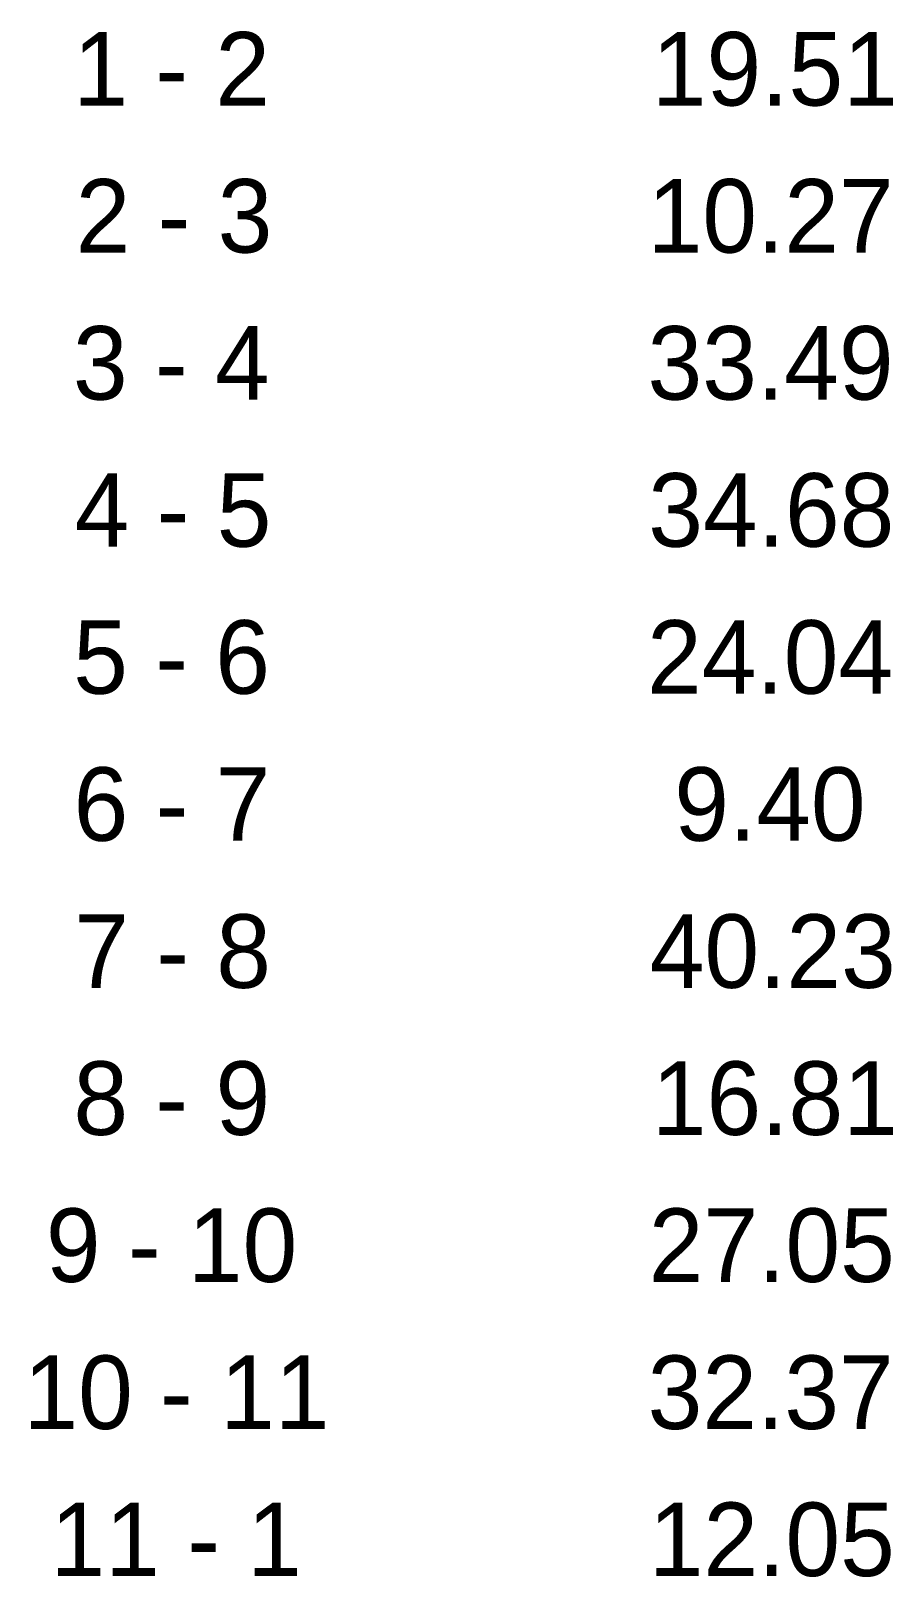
# Model space of a CAD drawing. Extents: x 533209 to 536720, y 1846507 to 1847107.
# Drawn here: x 533209.5 to 533279.8, y 1846507 to 1846633.2 of the extents above.
import ezdxf

# ---------------------------------------------------------------- set-up
doc = ezdxf.new("R2010")
doc.units = 0
doc.layers.add('Level 52', color=7, linetype='Continuous')

msp = doc.modelspace()

# ---------------------------------------------------------------- texts
at = {"layer": 'Level 52'}
for s, p in [('1 - 2', (533212.93, 1846627.09)), ('19.51', (533260.14, 1846627.09)), ('2 - 3', (533213.12, 1846615.09)), ('10.27', (533259.8, 1846615.09)), ('3 - 4', (533212.9, 1846603.09)), ('33.49', (533259.79, 1846603.09)), ('4 - 5', (533213.04, 1846591.09)), ('34.68', (533259.85, 1846591.09)), ('5 - 6', (533212.92, 1846579.09)), ('24.04', (533259.75, 1846579.09)), ('6 - 7', (533212.95, 1846567.09)), ('9.40', (533261.97, 1846567.09)), ('7 - 8', (533213, 1846555.09)), ('40.23', (533259.97, 1846555.09)), ('8 - 9', (533212.94, 1846543.09)), ('16.81', (533260.14, 1846543.09)), ('9 - 10', (533210.69, 1846531.09)), ('27.05', (533259.89, 1846531.09)), ('10 - 11', (533208.86, 1846519.09)), ('32.37', (533259.8, 1846519.09)), ('11 - 1', (533211.07, 1846507.09)), ('12.05', (533259.89, 1846507.09))]:
    msp.add_text(s, height=6, dxfattribs=at).set_placement(p)

doc.saveas('drawing.dxf')
